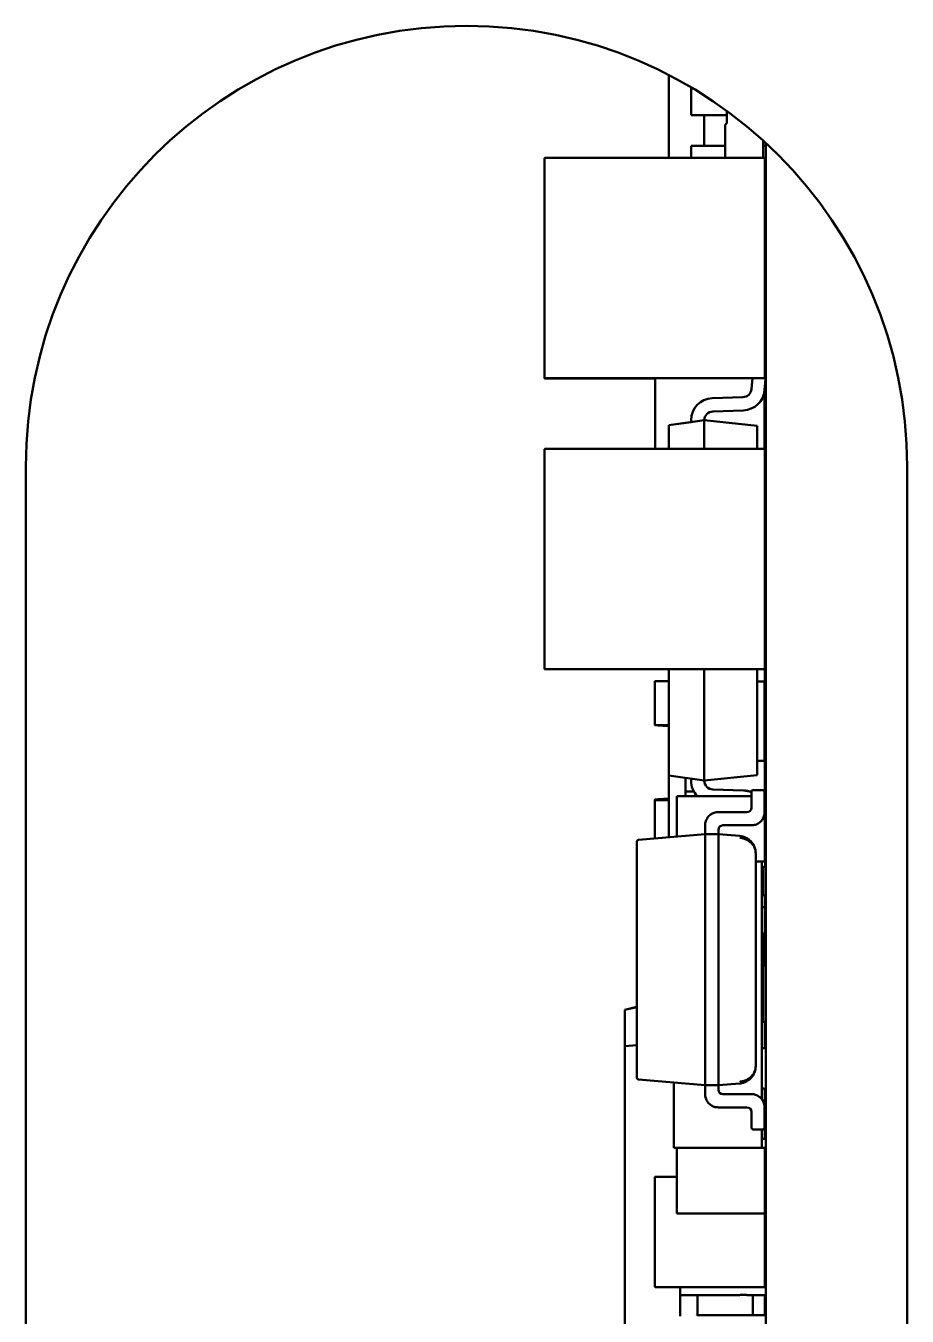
# Model space of a CAD drawing. Header units: millimetres. Extents: x 3118 to 4801, y 919 to 1849.
# Drawn here: x 3484.06 to 3494.06, y 1398.06 to 1412.7 of the extents above; entities that cross this region are included whole.
import ezdxf

# ---------------------------------------------------------------- set-up
doc = ezdxf.new("R2010")
doc.units = ezdxf.units.MM
doc.header["$LTSCALE"] = 1.8
doc.layers.add('외형선(ISO)', color=7, linetype='Continuous', lineweight=50)

msp = doc.modelspace()

# ---------------------------------------------------------------- linework, layer by layer
at = {"layer": '외형선(ISO)'}
for p, q in [((3491.357, 1411.198), (3491.357, 1412.138)), ((3491.607, 1411.985), (3491.632, 1411.985)), ((3491.607, 1411.685), (3491.607, 1411.985)), ((3491.757, 1411.685), (3491.757, 1411.335)), ((3492.014, 1411.685), (3491.848, 1411.685)), ((3492.014, 1411.731), (3492.014, 1411.593)), ((3491.995, 1411.574), (3492.014, 1411.593)), ((3491.995, 1411.573), (3492.014, 1411.593)), ((3491.995, 1411.573), (3491.995, 1411.574)), ((3491.995, 1411.198), (3491.995, 1411.573)), ((3492.425, 1411.395), (3492.425, 1411.198)), ((3491.607, 1411.335), (3491.757, 1411.335)), ((3491.607, 1411.198), (3491.607, 1411.335)), ((3491.995, 1411.335), (3491.848, 1411.335)), ((3491.853, 1411.335), (3491.995, 1411.335)), ((3492.425, 1411.335), (3492.457, 1411.335)), ((3492.457, 1411.335), (3492.425, 1411.335)), ((3492.457, 1411.335), (3492.442, 1411.335)), ((3492.442, 1411.335), (3492.457, 1411.335)), ((3492.457, 1379.903), (3492.457, 1411.366)), ((3489.945, 1411.193), (3489.945, 1408.703)), ((3492.44, 1411.198), (3489.95, 1411.198)), ((3489.95, 1411.198), (3492.44, 1411.198)), ((3489.95, 1411.198), (3489.95, 1411.198)), ((3492.44, 1411.198), (3492.44, 1411.198)), ((3492.445, 1408.703), (3492.445, 1411.193)), ((3492.457, 1411.035), (3492.445, 1411.035)), ((3492.442, 1408.562), (3492.457, 1408.734)), ((3492.457, 1408.734), (3492.445, 1408.735)), ((3492.457, 1408.734), (3492.445, 1408.735)), ((3492.457, 1408.734), (3492.445, 1408.735)), ((3492.457, 1408.734), (3492.445, 1408.735)), ((3492.457, 1408.734), (3492.445, 1408.735)), ((3492.457, 1408.734), (3492.445, 1408.735)), ((3492.457, 1408.734), (3492.457, 1408.734)), ((3492.457, 1408.734), (3492.457, 1408.734)), ((3489.945, 1408.703), (3489.945, 1408.7)), ((3492.44, 1408.698), (3489.95, 1408.698)), ((3491.2, 1408.695), (3489.95, 1408.695)), ((3491.2, 1407.896), (3491.2, 1408.698)), ((3492.303, 1408.698), (3492.292, 1408.575)), ((3492.196, 1408.484), (3491.848, 1408.472)), ((3492.196, 1408.484), (3491.848, 1408.472)), ((3492.196, 1408.484), (3491.848, 1408.472)), ((3492.196, 1408.484), (3491.848, 1408.472)), ((3492.196, 1408.484), (3491.848, 1408.472)), ((3492.196, 1408.484), (3491.848, 1408.472)), ((3492.44, 1408.544), (3492.44, 1407.896)), ((3491.853, 1408.322), (3492.202, 1408.334)), ((3491.357, 1408.165), (3491.757, 1408.222)), ((3491.607, 1408.201), (3491.357, 1408.166)), ((3491.357, 1408.165), (3491.357, 1408.166)), ((3491.357, 1407.896), (3491.357, 1408.165)), ((3491.607, 1408.201), (3491.757, 1408.222)), ((3491.607, 1408.222), (3491.607, 1408.222)), ((3491.607, 1408.222), (3491.607, 1408.222)), ((3491.607, 1408.222), (3491.607, 1408.222)), ((3491.607, 1408.222), (3491.607, 1408.222)), ((3491.607, 1408.222), (3491.607, 1408.222)), ((3491.607, 1408.222), (3491.607, 1408.201)), ((3491.757, 1408.222), (3491.757, 1407.896)), ((3491.757, 1408.222), (3491.757, 1408.222)), ((3491.757, 1408.222), (3492.357, 1408.159)), ((3492.357, 1408.159), (3491.757, 1408.222)), ((3492.357, 1408.159), (3492.357, 1407.896)), ((3492.357, 1408.159), (3492.357, 1408.159)), ((3489.945, 1407.891), (3489.945, 1405.401)), ((3492.44, 1407.896), (3489.95, 1407.896)), ((3489.95, 1407.896), (3492.44, 1407.896)), ((3489.95, 1407.896), (3489.95, 1407.896)), ((3492.44, 1407.896), (3492.44, 1407.896)), ((3492.445, 1405.401), (3492.445, 1407.891)), ((3484.06, 1372.697), (3484.06, 1407.697)), ((3494.06, 1407.697), (3494.06, 1372.697)), ((3492.457, 1406.36), (3492.445, 1406.499)), ((3492.445, 1406.359), (3492.457, 1406.36)), ((3492.457, 1406.36), (3492.457, 1406.36)), ((3492.457, 1406.36), (3492.457, 1406.36)), ((3492.445, 1405.997), (3492.457, 1405.995)), ((3492.445, 1405.997), (3492.457, 1405.996)), ((3492.445, 1405.997), (3492.457, 1405.996)), ((3492.445, 1405.997), (3492.457, 1405.996)), ((3492.445, 1405.996), (3492.457, 1405.995)), ((3492.445, 1405.996), (3492.457, 1405.995)), ((3492.457, 1405.995), (3492.445, 1405.856)), ((3492.457, 1405.996), (3492.457, 1405.996)), ((3492.457, 1405.995), (3492.457, 1405.995)), ((3492.44, 1405.396), (3489.95, 1405.396)), ((3491.357, 1404.19), (3491.357, 1405.396)), ((3491.757, 1405.396), (3491.757, 1404.133)), ((3492.357, 1405.396), (3492.357, 1404.196)), ((3492.445, 1405.259), (3492.445, 1405.401)), ((3491.195, 1405.258), (3491.195, 1405.258)), ((3491.195, 1405.258), (3491.195, 1404.768)), ((3491.357, 1405.263), (3491.2, 1405.263)), ((3491.2, 1405.263), (3491.357, 1405.263)), ((3491.2, 1405.263), (3491.2, 1405.263)), ((3492.429, 1405.259), (3492.357, 1405.259)), ((3492.44, 1404.359), (3492.44, 1405.259)), ((3492.445, 1405.258), (3492.445, 1405.258)), ((3492.445, 1404.768), (3492.445, 1405.258)), ((3491.357, 1404.763), (3491.2, 1404.763)), ((3492.357, 1404.359), (3492.429, 1404.359)), ((3492.44, 1404.406), (3492.447, 1404.406)), ((3492.44, 1404.405), (3492.447, 1404.405)), ((3492.445, 1404.359), (3492.445, 1404.359)), ((3492.445, 1404.359), (3492.445, 1404.025)), ((3492.447, 1404.405), (3492.447, 1404.406)), ((3492.447, 1404.28), (3492.447, 1404.405)), ((3491.757, 1404.133), (3492.357, 1404.196)), ((3492.445, 1404.28), (3492.457, 1404.28)), ((3492.447, 1404.281), (3492.457, 1404.281)), ((3492.447, 1404.281), (3492.457, 1404.281)), ((3492.447, 1404.28), (3492.457, 1404.28)), ((3491.757, 1404.133), (3491.357, 1404.19)), ((3491.357, 1403.49), (3491.357, 1404.19)), ((3491.545, 1404.163), (3491.545, 1404.025)), ((3491.607, 1404.133), (3491.607, 1404.154)), ((3491.195, 1403.913), (3491.195, 1403.913)), ((3491.195, 1403.913), (3491.195, 1403.476)), ((3491.2, 1403.913), (3491.357, 1403.913)), ((3491.445, 1403.958), (3491.445, 1403.957)), ((3492.292, 1403.958), (3491.445, 1403.958)), ((3492.292, 1403.957), (3491.445, 1403.957)), ((3491.445, 1403.957), (3491.445, 1403.498)), ((3491.445, 1403.957), (3492.292, 1403.957)), ((3491.445, 1403.957), (3491.445, 1403.957)), ((3491.445, 1403.957), (3491.445, 1403.957)), ((3492.292, 1403.957), (3491.445, 1403.957)), ((3491.545, 1403.958), (3491.545, 1404.025)), ((3491.561, 1404.009), (3491.64, 1404.009)), ((3491.853, 1404.034), (3492.202, 1404.021)), ((3491.853, 1404.034), (3492.202, 1404.021)), ((3491.853, 1404.034), (3492.202, 1404.022)), ((3491.853, 1404.034), (3492.202, 1404.022)), ((3491.853, 1404.034), (3492.202, 1404.022)), ((3491.853, 1404.033), (3492.202, 1404.021)), ((3492.271, 1404.009), (3492.292, 1404.009)), ((3492.292, 1403.826), (3492.292, 1404.006)), ((3492.292, 1404.006), (3492.292, 1404.006)), ((3492.422, 1404.026), (3492.312, 1404.026)), ((3492.442, 1404.006), (3492.442, 1404.006)), ((3492.442, 1404.006), (3492.442, 1403.776)), ((3492.445, 1403.958), (3492.442, 1403.958)), ((3492.445, 1403.957), (3492.442, 1403.957)), ((3492.442, 1403.957), (3492.445, 1403.957)), ((3492.445, 1403.957), (3492.442, 1403.957)), ((3492.445, 1404.025), (3492.445, 1403.958)), ((3492.457, 1403.98), (3492.445, 1403.98)), ((3492.445, 1403.958), (3492.445, 1403.957)), ((3492.445, 1403.957), (3492.445, 1403.217)), ((3492.445, 1403.957), (3492.445, 1403.957)), ((3492.445, 1403.957), (3492.445, 1403.957)), ((3492.242, 1403.776), (3491.917, 1403.776)), ((3492.445, 1403.761), (3492.457, 1403.621)), ((3491.767, 1403.526), (3491.767, 1403.626)), ((3491.767, 1403.626), (3491.767, 1403.626)), ((3492.292, 1403.626), (3491.967, 1403.626)), ((3492.457, 1403.621), (3492.445, 1403.62)), ((3492.457, 1403.622), (3492.457, 1403.622)), ((3492.457, 1403.622), (3492.457, 1403.622)), ((3491.767, 1403.526), (3491.01, 1403.46)), ((3491.767, 1403.526), (3491.767, 1403.526)), ((3491.767, 1400.696), (3491.767, 1403.506)), ((3491.767, 1403.506), (3491.767, 1403.506)), ((3491.787, 1403.526), (3491.897, 1403.526)), ((3491.917, 1403.576), (3491.917, 1403.526)), ((3491.917, 1403.526), (3491.917, 1403.526)), ((3492.159, 1403.505), (3491.917, 1403.526)), ((3491.917, 1400.696), (3491.917, 1403.506)), ((3491.917, 1403.506), (3491.917, 1403.506)), ((3492.445, 1403.581), (3492.457, 1403.581)), ((3490.992, 1402.99), (3490.992, 1403.44)), ((3490.992, 1403.44), (3490.992, 1403.44)), ((3492.342, 1403.305), (3492.342, 1400.896)), ((3492.342, 1403.305), (3492.342, 1403.305)), ((3492.342, 1403.217), (3492.41, 1403.217)), ((3492.41, 1403.217), (3492.445, 1403.217)), ((3492.41, 1400.518), (3492.41, 1403.217)), ((3492.445, 1403.28), (3492.457, 1403.28)), ((3492.447, 1403.155), (3492.447, 1403.28)), ((3492.41, 1403.155), (3492.447, 1403.155)), ((3492.425, 1403.155), (3492.425, 1402.835)), ((3490.992, 1400.762), (3490.992, 1402.99)), ((3492.445, 1402.835), (3492.41, 1402.835)), ((3492.445, 1402.834), (3492.41, 1402.834)), ((3492.445, 1402.834), (3492.425, 1402.834)), ((3492.425, 1402.834), (3492.425, 1402.834)), ((3492.445, 1402.834), (3492.425, 1402.834)), ((3492.445, 1402.834), (3492.445, 1402.835)), ((3492.445, 1402.834), (3492.445, 1402.834)), ((3492.445, 1402.698), (3492.445, 1402.834)), ((3492.445, 1402.834), (3492.445, 1402.834)), ((3492.445, 1402.698), (3492.41, 1402.698)), ((3492.445, 1402.698), (3492.41, 1402.698)), ((3492.445, 1402.698), (3492.445, 1402.698)), ((3492.445, 1402.398), (3492.445, 1402.698)), ((3492.445, 1402.398), (3492.425, 1402.398)), ((3492.425, 1402.398), (3492.425, 1401.398)), ((3492.445, 1402.034), (3492.445, 1402.398)), ((3492.445, 1402.034), (3492.425, 1402.034)), ((3490.992, 1401.566), (3490.856, 1401.533)), ((3490.992, 1401.564), (3490.856, 1401.532)), ((3490.856, 1401.533), (3490.856, 1401.532)), ((3490.856, 1401.532), (3490.856, 1401.119)), ((3492.445, 1401.398), (3492.425, 1401.398)), ((3492.445, 1401.398), (3492.425, 1401.398)), ((3492.445, 1401.398), (3492.445, 1401.398)), ((3492.445, 1401.098), (3492.445, 1401.398)), ((3490.992, 1401.133), (3490.856, 1401.119)), ((3490.856, 1401.119), (3490.858, 1392.244)), ((3492.445, 1401.098), (3492.41, 1401.098)), ((3491.767, 1400.676), (3491.01, 1400.742)), ((3491.41, 1400.355), (3491.41, 1400.707)), ((3491.767, 1400.696), (3491.767, 1400.696)), ((3492.159, 1400.697), (3491.917, 1400.676)), ((3491.917, 1400.696), (3491.917, 1400.696)), ((3491.767, 1400.576), (3491.767, 1400.676)), ((3491.917, 1400.676), (3491.767, 1400.676)), ((3491.917, 1400.676), (3491.917, 1400.626)), ((3492.292, 1400.576), (3491.967, 1400.576)), ((3492.41, 1400.64), (3492.429, 1400.64)), ((3492.429, 1400.64), (3492.41, 1400.64)), ((3492.41, 1400.64), (3492.429, 1400.64)), ((3492.429, 1400.64), (3492.429, 1400.64)), ((3492.429, 1400.64), (3492.429, 1400.64)), ((3492.445, 1400.624), (3492.445, 1400.624)), ((3492.445, 1400.624), (3492.445, 1400.067)), ((3492.242, 1400.426), (3491.917, 1400.426)), ((3492.442, 1400.426), (3492.442, 1400.426)), ((3492.442, 1400.426), (3492.442, 1400.196)), ((3491.41, 1400.355), (3491.41, 1399.967)), ((3492.292, 1400.196), (3492.292, 1400.376)), ((3492.422, 1400.176), (3492.312, 1400.176)), ((3492.41, 1399.967), (3492.41, 1400.176)), ((3492.41, 1399.967), (3491.41, 1399.967)), ((3491.445, 1399.967), (3491.445, 1399.222)), ((3492.41, 1399.968), (3492.445, 1399.968)), ((3492.41, 1399.967), (3492.445, 1399.967)), ((3492.418, 1400.067), (3492.446, 1400.067)), ((3492.445, 1399.968), (3492.445, 1399.967)), ((3492.445, 1399.967), (3492.445, 1399.222)), ((3492.456, 1399.807), (3492.456, 1400.057)), ((3492.445, 1399.797), (3492.446, 1399.797)), ((3491.195, 1399.632), (3491.195, 1398.392)), ((3491.445, 1399.637), (3491.2, 1399.637)), ((3491.2, 1399.637), (3491.445, 1399.637)), ((3491.2, 1399.637), (3491.2, 1399.637)), ((3492.445, 1399.222), (3491.445, 1399.222)), ((3492.445, 1398.392), (3492.445, 1399.222)), ((3492.445, 1398.567), (3492.446, 1398.567)), ((3492.456, 1398.307), (3492.456, 1398.557)), ((3492.44, 1398.387), (3491.2, 1398.387)), ((3491.482, 1398.387), (3491.482, 1398.307)), ((3491.482, 1398.057), (3491.482, 1398.307)), ((3491.632, 1398.297), (3492.162, 1398.297)), ((3491.682, 1398.297), (3491.682, 1398.067)), ((3492.243, 1398.297), (3492.266, 1398.297)), ((3492.266, 1398.297), (3492.446, 1398.297)), ((3492.307, 1398.297), (3492.307, 1398.067)), ((3492.445, 1398.067), (3492.445, 1398.297)), ((3491.753, 1398.067), (3492.279, 1398.067)), ((3492.419, 1398.067), (3492.446, 1398.067))]:
    msp.add_line(p, q, dxfattribs=at)
for centre, radius, start, end in [((3489.06, 1407.697), 5, 0, 180), ((3489.95, 1411.193), 0.005, 90, 180.0058), ((3492.44, 1411.193), 0.005, 0, 90.0073), ((3491.857, 1408.222), 0.25, 92, 180), ((3491.857, 1408.222), 0.25, 92, 180), ((3491.857, 1408.222), 0.25, 92, 180), ((3491.857, 1408.222), 0.25, 92, 180), ((3491.857, 1408.222), 0.25, 92, 180), ((3491.857, 1408.222), 0.25, 92, 180), ((3492.193, 1408.584), 0.1, 272, 355), ((3492.193, 1408.584), 0.1, 272, 355), ((3492.193, 1408.584), 0.1, 272, 355), ((3492.193, 1408.584), 0.1, 272, 355), ((3492.193, 1408.584), 0.1, 272, 355), ((3492.193, 1408.584), 0.1, 272, 355), ((3492.193, 1408.584), 0.25, 272, 355), ((3491.857, 1408.222), 0.1, 92, 180), ((3489.95, 1407.891), 0.005, 90, 180.0058), ((3492.44, 1407.891), 0.005, 0, 90.0073), ((3491.2, 1405.258), 0.005, 90, 180), ((3492.44, 1405.258), 0.005, 75.3447, 90), ((3491.857, 1404.133), 0.25, 180, 224.7205), ((3491.857, 1404.133), 0.1, 180.0326, 268), ((3491.857, 1404.133), 0.1, 180.0652, 268), ((3491.857, 1404.134), 0.1, 180.1033, 268), ((3491.857, 1404.134), 0.1, 180.1359, 268), ((3491.857, 1404.134), 0.1, 180.1739, 268), ((3491.857, 1404.134), 0.1, 180.2065, 268), ((3491.561, 1404.025), 0.016, 180, 270), ((3492.193, 1403.772), 0.25, 66.7124, 88), ((3492.193, 1403.772), 0.25, 66.7124, 88), ((3492.193, 1403.772), 0.25, 66.7124, 88), ((3492.193, 1403.771), 0.25, 66.7124, 88), ((3492.193, 1403.772), 0.25, 66.7124, 88), ((3492.193, 1403.772), 0.25, 66.7124, 88), ((3492.312, 1404.006), 0.02, 90, 180), ((3492.422, 1404.006), 0.02, 0, 90), ((3492.429, 1404.025), 0.016, 314.817, 0), ((3492.242, 1403.826), 0.05, 270, 0), ((3491.967, 1403.576), 0.05, 90, 180), ((3491.012, 1403.44), 0.02, 95, 180), ((3491.012, 1400.762), 0.02, 180, 265), ((3491.967, 1400.626), 0.05, 180, 270), ((3492.429, 1400.624), 0.016, 0, 90), ((3492.429, 1400.624), 0.016, 0, 90), ((3492.242, 1400.376), 0.05, 0, 90), ((3492.312, 1400.196), 0.02, 180, 270), ((3492.422, 1400.196), 0.02, 270, 0), ((3492.446, 1400.057), 0.01, 0.011, 89.8334), ((3492.446, 1399.807), 0.01, 270.011, 0.011), ((3491.2, 1399.632), 0.005, 90, 180.0142), ((3492.446, 1398.557), 0.01, 0.011, 89.8334), ((3492.446, 1398.307), 0.01, 270.011, 0.011), ((3492.446, 1398.057), 0.01, 0.011, 89.8334)]:
    msp.add_arc(centre, radius, start, end, dxfattribs=at)
for centre, major_axis, ratio, start_param, end_param in [((3491.857, 1411.985), (-0.25, 0), 0.00019, 0, 0.454117), ((3491.857, 1411.685), (-0.25, 0), 0.00019, 0, 1.53589), ((3491.857, 1411.335), (-0.25, 0), 0.00019, 0, 1.53589), ((3491.857, 1411.335), (-0.1, 0), 0.00019, 0, 1.53589), ((3492.193, 1411.335), (0.25, 0), 0.00019, 5.903556, 6.195919), ((3492.193, 1411.335), (0.25, 0), 0.00019, 0.087266, 0.379629), ((3492.429, 1405.259), (0.016, 0), 0.00019, 4.712389, 6.283185), ((3737.618, 1652.322), (-246.418, -247.56), 0.000134, 0.000154, 0.001655), ((3246.281, 1655.85), (246.159, -251.087), 0.000131, 6.281545, 6.283036), ((3492.429, 1404.359), (0.016, 0), 0.00019, 4.712389, 6.283185), ((3492.429, 1404.359), (0.016, 0), 0.00019, 0, 0.812716), ((3491.768, 1403.506), (-0.0009, 0.02), 0.043646, 0.001696, 1.567572), ((3491.787, 1403.526), (-0.02, 0), 0.00019, 0, 1.570796), ((3491.897, 1403.526), (0.02, 0), 0.00019, 4.712389, 6.283185), ((3491.916, 1403.506), (0.0009, 0.02), 0.043645, 4.715611, 6.281492), ((3492.15, 1403.307), (0.032, -0.193), 0.977393, 1.404086, 1.839466), ((3492.15, 1403.307), (0.031, -0.193), 0.977077, 1.406466, 1.841845), ((3492.15, 1403.306), (0.191, -0.005), 0.920167, 0.023363, 0.458743), ((3492.15, 1400.895), (-0.031, -0.193), 0.977077, 1.299747, 1.735127), ((3492.15, 1400.895), (0.191, 0.005), 0.920554, 5.824306, 6.259686), ((3491.768, 1400.696), (-0.0009, -0.02), 0.043629, 4.715993, 6.281868), ((3491.916, 1400.696), (0.0009, -0.02), 0.043629, 0.001314, 1.567196), ((3492.229, 1400.067), (0.19, 0), 0.00019, 0.061422, 0.309379), ((3492.134, 1398.297), (0.11, 0), 0.000189, 0.060521, 1.307276), ((3492.266, 1398.307), (0, -0.01), 0.998135, 6.28008, 6.283185), ((3492.229, 1398.067), (0.19, 0), 0.00019, 0.061422, 1.306956)]:
    msp.add_ellipse(centre, major_axis=major_axis, ratio=ratio, start_param=start_param, end_param=end_param, dxfattribs=at)
for points, knots in [([(3489.945, 1408.703), (3489.945, 1408.703), (3489.945, 1408.703), (3489.945, 1408.703), (3489.945, 1408.701), (3489.947, 1408.698), (3489.95, 1408.698)], [-0.0000046412, -0.0000046412, -0.0000046412, -0.0000046412, 0.0000103529, 0.0000103529, 0.0000103529, 0.0009549771, 0.0009549771, 0.0009549771, 0.0009549771]), ([(3489.945, 1408.7), (3489.945, 1408.7), (3489.945, 1408.7), (3489.945, 1408.7), (3489.945, 1408.698), (3489.947, 1408.695), (3489.95, 1408.695)], [-0.0000046412, -0.0000046412, -0.0000046412, -0.0000046412, 0.0000103529, 0.0000103529, 0.0000103529, 0.0009549771, 0.0009549771, 0.0009549771, 0.0009549771]), ([(3492.44, 1408.698), (3492.441, 1408.698), (3492.443, 1408.699), (3492.443, 1408.7), (3492.444, 1408.701), (3492.444, 1408.701), (3492.444, 1408.702), (3492.444, 1408.702), (3492.445, 1408.702), (3492.445, 1408.702), (3492.445, 1408.703), (3492.445, 1408.703), (3492.445, 1408.703), (3492.445, 1408.703), (3492.445, 1408.703), (3492.445, 1408.703), (3492.445, 1408.703), (3492.445, 1408.703), (3492.445, 1408.703), (3492.445, 1408.703), (3492.445, 1408.703), (3492.445, 1408.703)], [0.0000000254, 0.0000000254, 0.0000000254, 0.0000000254, 0.0004739901, 0.0004739901, 0.0004739901, 0.0007109725, 0.0007109725, 0.0007109725, 0.0008294637, 0.0008294637, 0.0008294637, 0.0008887093, 0.0008887093, 0.0008887093, 0.0009183321, 0.0009183321, 0.0009183321, 0.0009331435, 0.0009331435, 0.0009331435, 0.0009479549, 0.0009479549, 0.0009479549, 0.0009479549]), ([(3489.945, 1405.401), (3489.945, 1405.401), (3489.945, 1405.401), (3489.945, 1405.401), (3489.945, 1405.399), (3489.947, 1405.396), (3489.95, 1405.396)], [-0.0000046412, -0.0000046412, -0.0000046412, -0.0000046412, 0.0000103529, 0.0000103529, 0.0000103529, 0.0009549771, 0.0009549771, 0.0009549771, 0.0009549771]), ([(3492.44, 1405.396), (3492.441, 1405.396), (3492.443, 1405.397), (3492.443, 1405.398), (3492.444, 1405.399), (3492.444, 1405.399), (3492.444, 1405.4), (3492.444, 1405.4), (3492.445, 1405.4), (3492.445, 1405.4), (3492.445, 1405.401), (3492.445, 1405.401), (3492.445, 1405.401), (3492.445, 1405.401), (3492.445, 1405.401), (3492.445, 1405.401), (3492.445, 1405.401), (3492.445, 1405.401), (3492.445, 1405.401), (3492.445, 1405.401), (3492.445, 1405.401), (3492.445, 1405.401)], [0.0000000254, 0.0000000254, 0.0000000254, 0.0000000254, 0.0004739901, 0.0004739901, 0.0004739901, 0.0007109725, 0.0007109725, 0.0007109725, 0.0008294637, 0.0008294637, 0.0008294637, 0.0008887093, 0.0008887093, 0.0008887093, 0.0009183321, 0.0009183321, 0.0009183321, 0.0009331435, 0.0009331435, 0.0009331435, 0.0009479549, 0.0009479549, 0.0009479549, 0.0009479549]), ([(3491.2, 1404.763), (3491.198, 1404.763), (3491.197, 1404.764), (3491.196, 1404.765), (3491.195, 1404.765), (3491.195, 1404.766), (3491.195, 1404.766), (3491.195, 1404.767), (3491.195, 1404.767), (3491.195, 1404.767), (3491.195, 1404.767), (3491.195, 1404.768), (3491.195, 1404.768), (3491.195, 1404.768), (3491.195, 1404.768), (3491.195, 1404.768), (3491.195, 1404.768), (3491.195, 1404.768), (3491.195, 1404.768), (3491.195, 1404.768), (3491.195, 1404.768), (3491.195, 1404.768)], [0.0000000028, 0.0000000028, 0.0000000028, 0.0000000028, 0.0004738719, 0.0004738719, 0.0004738719, 0.0007108064, 0.0007108064, 0.0007108064, 0.0008292737, 0.0008292737, 0.0008292737, 0.0008885073, 0.0008885073, 0.0008885073, 0.0009181242, 0.0009181242, 0.0009181242, 0.0009329326, 0.0009329326, 0.0009329326, 0.000947741, 0.000947741, 0.000947741, 0.000947741]), ([(3491.357, 1404.752), (3491.336, 1404.753), (3491.315, 1404.755), (3491.277, 1404.757), (3491.261, 1404.758), (3491.239, 1404.76), (3491.234, 1404.76), (3491.225, 1404.761), (3491.221, 1404.761), (3491.216, 1404.762), (3491.214, 1404.762), (3491.209, 1404.762), (3491.207, 1404.762), (3491.205, 1404.762), (3491.204, 1404.763), (3491.201, 1404.763), (3491.2, 1404.763), (3491.199, 1404.763), (3491.199, 1404.763), (3491.199, 1404.763)], [0.11520008, 0.11520008, 0.11520008, 0.11520008, 0.12153578, 0.12153578, 0.12649045, 0.12649045, 0.12802377, 0.12802377, 0.1294304, 0.1294304, 0.13021905, 0.13021905, 0.13181055, 0.13181055, 0.13337898, 0.13337898, 0.13736046, 0.13736046, 0.13780476, 0.13780476, 0.13780476, 0.13780476]), ([(3492.445, 1404.768), (3492.445, 1404.768), (3492.445, 1404.768), (3492.445, 1404.768), (3492.445, 1404.766), (3492.443, 1404.763), (3492.44, 1404.763)], [-0.0000046349, -0.0000046349, -0.0000046349, -0.0000046349, 0.0000103531, 0.0000103531, 0.0000103531, 0.0009545967, 0.0009545967, 0.0009545967, 0.0009545967]), ([(3491.199, 1403.918), (3491.198, 1403.918), (3491.197, 1403.917), (3491.196, 1403.916), (3491.195, 1403.916), (3491.195, 1403.915), (3491.195, 1403.915), (3491.195, 1403.915), (3491.195, 1403.914), (3491.195, 1403.914), (3491.195, 1403.914), (3491.195, 1403.914), (3491.195, 1403.914), (3491.195, 1403.914), (3491.195, 1403.913), (3491.195, 1403.913), (3491.195, 1403.913), (3491.195, 1403.913), (3491.195, 1403.913), (3491.195, 1403.913), (3491.195, 1403.913), (3491.195, 1403.913)], [0.0000203744, 0.0000203744, 0.0000203744, 0.0000203744, 0.0004738719, 0.0004738719, 0.0004738719, 0.0007108064, 0.0007108064, 0.0007108064, 0.0008292737, 0.0008292737, 0.0008292737, 0.0008885073, 0.0008885073, 0.0008885073, 0.0009181242, 0.0009181242, 0.0009181242, 0.0009329326, 0.0009329326, 0.0009329326, 0.000947741, 0.000947741, 0.000947741, 0.000947741]), ([(3491.199, 1403.918), (3491.2, 1403.918), (3491.201, 1403.919), (3491.203, 1403.919), (3491.205, 1403.919), (3491.21, 1403.919), (3491.211, 1403.919), (3491.215, 1403.92), (3491.216, 1403.92), (3491.223, 1403.92), (3491.228, 1403.921), (3491.238, 1403.921), (3491.243, 1403.922), (3491.259, 1403.923), (3491.27, 1403.924), (3491.307, 1403.926), (3491.332, 1403.928), (3491.357, 1403.929)], [0, 0, 0, 0, 0.00393122, 0.00393122, 0.00689551, 0.00689551, 0.00769576, 0.00769576, 0.00848803, 0.00848803, 0.0100965, 0.0100965, 0.01167408, 0.01167408, 0.01506064, 0.01506064, 0.02260568, 0.02260568, 0.02260568, 0.02260568]), ([(3491.917, 1403.776), (3491.901, 1403.776), (3491.885, 1403.773), (3491.855, 1403.764), (3491.841, 1403.756), (3491.816, 1403.738), (3491.805, 1403.727), (3491.786, 1403.701), (3491.779, 1403.687), (3491.769, 1403.657), (3491.767, 1403.642), (3491.767, 1403.626)], [3.141593, 3.141593, 3.141593, 3.141593, 3.455752, 3.455752, 3.769911, 3.769911, 4.08407, 4.08407, 4.39823, 4.39823, 4.712389, 4.712389, 4.712389, 4.712389]), ([(3492.442, 1403.776), (3492.442, 1403.76), (3492.439, 1403.744), (3492.429, 1403.714), (3492.422, 1403.7), (3492.404, 1403.675), (3492.393, 1403.664), (3492.367, 1403.645), (3492.353, 1403.638), (3492.323, 1403.628), (3492.307, 1403.626), (3492.292, 1403.626)], [4.712389, 4.712389, 4.712389, 4.712389, 5.026548, 5.026548, 5.340708, 5.340708, 5.654867, 5.654867, 5.969026, 5.969026, 6.283185, 6.283185, 6.283185, 6.283185]), ([(3492.324, 1403.388), (3492.323, 1403.39), (3492.322, 1403.392), (3492.321, 1403.394), (3492.319, 1403.399), (3492.317, 1403.403), (3492.314, 1403.407), (3492.312, 1403.411), (3492.309, 1403.415), (3492.307, 1403.419), (3492.304, 1403.422), (3492.301, 1403.426), (3492.298, 1403.43), (3492.295, 1403.434), (3492.292, 1403.437), (3492.289, 1403.441), (3492.286, 1403.444), (3492.283, 1403.447), (3492.279, 1403.451), (3492.276, 1403.454), (3492.272, 1403.457), (3492.269, 1403.46), (3492.265, 1403.463), (3492.261, 1403.466), (3492.257, 1403.469), (3492.254, 1403.471), (3492.25, 1403.474), (3492.246, 1403.476), (3492.242, 1403.479), (3492.238, 1403.481), (3492.234, 1403.483), (3492.23, 1403.485), (3492.226, 1403.487), (3492.222, 1403.489), (3492.217, 1403.491), (3492.213, 1403.492), (3492.209, 1403.494), (3492.205, 1403.495), (3492.201, 1403.497), (3492.196, 1403.498), (3492.192, 1403.499), (3492.188, 1403.5), (3492.184, 1403.501), (3492.18, 1403.502), (3492.176, 1403.503), (3492.171, 1403.503), (3492.167, 1403.504), (3492.163, 1403.504), (3492.159, 1403.505)], [2.008487, 2.008487, 2.008487, 2.008487, 2.042829, 2.042829, 2.042829, 2.110262, 2.110262, 2.110262, 2.177695, 2.177695, 2.177695, 2.245128, 2.245128, 2.245128, 2.312561, 2.312561, 2.312561, 2.379994, 2.379994, 2.379994, 2.447428, 2.447428, 2.447428, 2.514861, 2.514861, 2.514861, 2.582294, 2.582294, 2.582294, 2.649727, 2.649727, 2.649727, 2.71716, 2.71716, 2.71716, 2.784593, 2.784593, 2.784593, 2.852027, 2.852027, 2.852027, 2.91946, 2.91946, 2.91946, 2.986893, 2.986893, 2.986893, 3.054326, 3.054326, 3.054326, 3.054326]), ([(3492.159, 1403.504), (3492.163, 1403.504), (3492.167, 1403.504), (3492.171, 1403.503), (3492.176, 1403.502), (3492.18, 1403.502), (3492.184, 1403.501), (3492.188, 1403.5), (3492.192, 1403.499), (3492.196, 1403.498), (3492.201, 1403.496), (3492.205, 1403.495), (3492.209, 1403.493), (3492.213, 1403.492), (3492.217, 1403.49), (3492.222, 1403.489), (3492.226, 1403.487), (3492.23, 1403.485), (3492.234, 1403.483), (3492.238, 1403.481), (3492.242, 1403.478), (3492.246, 1403.476), (3492.25, 1403.474), (3492.254, 1403.471), (3492.257, 1403.468), (3492.261, 1403.466), (3492.265, 1403.463), (3492.269, 1403.46), (3492.272, 1403.457), (3492.276, 1403.454), (3492.279, 1403.45), (3492.283, 1403.447), (3492.286, 1403.444), (3492.289, 1403.44), (3492.292, 1403.437), (3492.295, 1403.433), (3492.298, 1403.43), (3492.301, 1403.426), (3492.304, 1403.422), (3492.307, 1403.418), (3492.309, 1403.414), (3492.312, 1403.41), (3492.314, 1403.406), (3492.317, 1403.402), (3492.319, 1403.398), (3492.321, 1403.394), (3492.322, 1403.392), (3492.323, 1403.39), (3492.324, 1403.388)], [3.228859, 3.228859, 3.228859, 3.228859, 3.296292, 3.296292, 3.296292, 3.363725, 3.363725, 3.363725, 3.431159, 3.431159, 3.431159, 3.498592, 3.498592, 3.498592, 3.566025, 3.566025, 3.566025, 3.633458, 3.633458, 3.633458, 3.700891, 3.700891, 3.700891, 3.768325, 3.768325, 3.768325, 3.835758, 3.835758, 3.835758, 3.903191, 3.903191, 3.903191, 3.970624, 3.970624, 3.970624, 4.038057, 4.038057, 4.038057, 4.10549, 4.10549, 4.10549, 4.172924, 4.172924, 4.172924, 4.240357, 4.240357, 4.240357, 4.274699, 4.274699, 4.274699, 4.274699]), ([(3492.324, 1403.38), (3492.323, 1403.381), (3492.322, 1403.383), (3492.321, 1403.385), (3492.319, 1403.389), (3492.317, 1403.393), (3492.314, 1403.396), (3492.312, 1403.4), (3492.309, 1403.403), (3492.307, 1403.407), (3492.304, 1403.41), (3492.301, 1403.414), (3492.298, 1403.417), (3492.295, 1403.42), (3492.292, 1403.424), (3492.289, 1403.427), (3492.286, 1403.43), (3492.283, 1403.433), (3492.279, 1403.436), (3492.276, 1403.439), (3492.272, 1403.441), (3492.269, 1403.444), (3492.265, 1403.447), (3492.261, 1403.449), (3492.257, 1403.452), (3492.254, 1403.454), (3492.25, 1403.457), (3492.246, 1403.459), (3492.242, 1403.461), (3492.238, 1403.463), (3492.234, 1403.465), (3492.23, 1403.467), (3492.226, 1403.469), (3492.222, 1403.47), (3492.217, 1403.472), (3492.213, 1403.473), (3492.209, 1403.475), (3492.205, 1403.476), (3492.201, 1403.477), (3492.196, 1403.478), (3492.192, 1403.479), (3492.188, 1403.48), (3492.184, 1403.481), (3492.18, 1403.482), (3492.176, 1403.483), (3492.171, 1403.483), (3492.167, 1403.484), (3492.163, 1403.484), (3492.159, 1403.485)], [2.008487, 2.008487, 2.008487, 2.008487, 2.042829, 2.042829, 2.042829, 2.110262, 2.110262, 2.110262, 2.177695, 2.177695, 2.177695, 2.245128, 2.245128, 2.245128, 2.312561, 2.312561, 2.312561, 2.379994, 2.379994, 2.379994, 2.447428, 2.447428, 2.447428, 2.514861, 2.514861, 2.514861, 2.582294, 2.582294, 2.582294, 2.649727, 2.649727, 2.649727, 2.71716, 2.71716, 2.71716, 2.784593, 2.784593, 2.784593, 2.852027, 2.852027, 2.852027, 2.91946, 2.91946, 2.91946, 2.986893, 2.986893, 2.986893, 3.054326, 3.054326, 3.054326, 3.054326]), ([(3492.159, 1400.717), (3492.163, 1400.717), (3492.167, 1400.718), (3492.171, 1400.718), (3492.176, 1400.719), (3492.18, 1400.719), (3492.184, 1400.72), (3492.188, 1400.721), (3492.192, 1400.722), (3492.196, 1400.723), (3492.201, 1400.724), (3492.205, 1400.725), (3492.209, 1400.727), (3492.213, 1400.728), (3492.217, 1400.729), (3492.222, 1400.731), (3492.226, 1400.733), (3492.23, 1400.735), (3492.234, 1400.736), (3492.238, 1400.738), (3492.242, 1400.74), (3492.246, 1400.743), (3492.25, 1400.745), (3492.254, 1400.747), (3492.257, 1400.749), (3492.261, 1400.752), (3492.265, 1400.754), (3492.269, 1400.757), (3492.272, 1400.76), (3492.276, 1400.763), (3492.279, 1400.766), (3492.283, 1400.768), (3492.286, 1400.771), (3492.289, 1400.775), (3492.292, 1400.778), (3492.295, 1400.781), (3492.298, 1400.784), (3492.301, 1400.788), (3492.304, 1400.791), (3492.307, 1400.794), (3492.309, 1400.798), (3492.312, 1400.801), (3492.314, 1400.805), (3492.317, 1400.809), (3492.319, 1400.812), (3492.321, 1400.816), (3492.322, 1400.818), (3492.323, 1400.82), (3492.324, 1400.822)], [0.087266, 0.087266, 0.087266, 0.087266, 0.1547, 0.1547, 0.1547, 0.222133, 0.222133, 0.222133, 0.289566, 0.289566, 0.289566, 0.356999, 0.356999, 0.356999, 0.424432, 0.424432, 0.424432, 0.491866, 0.491866, 0.491866, 0.559299, 0.559299, 0.559299, 0.626732, 0.626732, 0.626732, 0.694165, 0.694165, 0.694165, 0.761598, 0.761598, 0.761598, 0.829031, 0.829031, 0.829031, 0.896465, 0.896465, 0.896465, 0.963898, 0.963898, 0.963898, 1.031331, 1.031331, 1.031331, 1.098764, 1.098764, 1.098764, 1.133106, 1.133106, 1.133106, 1.133106]), ([(3492.324, 1400.814), (3492.323, 1400.811), (3492.322, 1400.809), (3492.321, 1400.807), (3492.319, 1400.803), (3492.317, 1400.799), (3492.314, 1400.795), (3492.312, 1400.791), (3492.309, 1400.787), (3492.307, 1400.783), (3492.304, 1400.779), (3492.301, 1400.775), (3492.298, 1400.772), (3492.295, 1400.768), (3492.292, 1400.764), (3492.289, 1400.761), (3492.286, 1400.757), (3492.283, 1400.754), (3492.279, 1400.751), (3492.276, 1400.748), (3492.272, 1400.745), (3492.269, 1400.742), (3492.265, 1400.739), (3492.261, 1400.736), (3492.257, 1400.733), (3492.254, 1400.73), (3492.25, 1400.728), (3492.246, 1400.725), (3492.242, 1400.723), (3492.238, 1400.721), (3492.234, 1400.719), (3492.23, 1400.716), (3492.226, 1400.715), (3492.222, 1400.713), (3492.217, 1400.711), (3492.213, 1400.709), (3492.209, 1400.708), (3492.205, 1400.706), (3492.201, 1400.705), (3492.196, 1400.704), (3492.192, 1400.703), (3492.188, 1400.702), (3492.184, 1400.701), (3492.18, 1400.7), (3492.176, 1400.699), (3492.171, 1400.698), (3492.167, 1400.698), (3492.163, 1400.697), (3492.159, 1400.697)], [5.150079, 5.150079, 5.150079, 5.150079, 5.184421, 5.184421, 5.184421, 5.251854, 5.251854, 5.251854, 5.319288, 5.319288, 5.319288, 5.386721, 5.386721, 5.386721, 5.454154, 5.454154, 5.454154, 5.521587, 5.521587, 5.521587, 5.58902, 5.58902, 5.58902, 5.656453, 5.656453, 5.656453, 5.723887, 5.723887, 5.723887, 5.79132, 5.79132, 5.79132, 5.858753, 5.858753, 5.858753, 5.926186, 5.926186, 5.926186, 5.993619, 5.993619, 5.993619, 6.061052, 6.061052, 6.061052, 6.128486, 6.128486, 6.128486, 6.195919, 6.195919, 6.195919, 6.195919]), ([(3491.917, 1400.426), (3491.901, 1400.426), (3491.885, 1400.428), (3491.855, 1400.438), (3491.841, 1400.445), (3491.816, 1400.464), (3491.805, 1400.475), (3491.786, 1400.5), (3491.779, 1400.514), (3491.769, 1400.544), (3491.767, 1400.56), (3491.767, 1400.576)], [0, 0, 0, 0, 0.314159, 0.314159, 0.628319, 0.628319, 0.942478, 0.942478, 1.256637, 1.256637, 1.570796, 1.570796, 1.570796, 1.570796]), ([(3492.442, 1400.426), (3492.442, 1400.442), (3492.439, 1400.457), (3492.429, 1400.487), (3492.422, 1400.501), (3492.404, 1400.527), (3492.393, 1400.538), (3492.367, 1400.556), (3492.353, 1400.564), (3492.323, 1400.573), (3492.307, 1400.576), (3492.292, 1400.576)], [1.570796, 1.570796, 1.570796, 1.570796, 1.884956, 1.884956, 2.199115, 2.199115, 2.513274, 2.513274, 2.827433, 2.827433, 3.141593, 3.141593, 3.141593, 3.141593]), ([(3491.195, 1398.392), (3491.195, 1398.392), (3491.195, 1398.392), (3491.195, 1398.392), (3491.195, 1398.39), (3491.197, 1398.387), (3491.2, 1398.387)], [-0.0000046349, -0.0000046349, -0.0000046349, -0.0000046349, 0.0000103556, 0.0000103556, 0.0000103556, 0.0009547571, 0.0009547571, 0.0009547571, 0.0009547571]), ([(3492.44, 1398.387), (3492.441, 1398.387), (3492.443, 1398.388), (3492.443, 1398.389), (3492.444, 1398.389), (3492.444, 1398.39), (3492.444, 1398.39), (3492.444, 1398.391), (3492.445, 1398.391), (3492.445, 1398.391), (3492.445, 1398.391), (3492.445, 1398.391), (3492.445, 1398.392), (3492.445, 1398.392), (3492.445, 1398.392), (3492.445, 1398.392), (3492.445, 1398.392), (3492.445, 1398.392), (3492.445, 1398.392), (3492.445, 1398.392), (3492.445, 1398.392), (3492.445, 1398.392)], [0.000000157, 0.000000157, 0.000000157, 0.000000157, 0.0004739493, 0.0004739493, 0.0004739493, 0.0007108454, 0.0007108454, 0.0007108454, 0.0008292935, 0.0008292935, 0.0008292935, 0.0008885175, 0.0008885175, 0.0008885175, 0.0009181295, 0.0009181295, 0.0009181295, 0.0009329355, 0.0009329355, 0.0009329355, 0.0009477415, 0.0009477415, 0.0009477415, 0.0009477415]), ([(3491.632, 1398.297), (3491.612, 1398.297), (3491.593, 1398.297), (3491.559, 1398.297), (3491.544, 1398.297), (3491.519, 1398.297), (3491.509, 1398.297), (3491.496, 1398.297), (3491.492, 1398.297), (3491.491, 1398.297), (3491.491, 1398.297), (3491.491, 1398.297), (3491.491, 1398.297), (3491.491, 1398.297), (3491.491, 1398.297), (3491.491, 1398.297), (3491.491, 1398.297), (3491.491, 1398.297), (3491.491, 1398.297), (3491.49, 1398.297), (3491.49, 1398.297), (3491.488, 1398.297), (3491.487, 1398.298), (3491.485, 1398.299), (3491.485, 1398.299), (3491.483, 1398.301), (3491.483, 1398.302), (3491.482, 1398.304), (3491.482, 1398.305), (3491.482, 1398.306), (3491.482, 1398.306), (3491.482, 1398.307)], [0, 0, 0, 0, 0.0061646, 0.0061646, 0.01221489, 0.01221489, 0.01826944, 0.01826944, 0.0243236, 0.0243236, 0.02454892, 0.02454892, 0.0246337, 0.0246337, 0.02467216, 0.02467216, 0.02469129, 0.02469129, 0.02472995, 0.02472995, 0.02488536, 0.02488536, 0.0251933, 0.0251933, 0.02550542, 0.02550542, 0.02582421, 0.02582421, 0.02614284, 0.02614284, 0.02619443, 0.02619443, 0.02619443, 0.02619443]), ([(3491.672, 1398.067), (3491.672, 1398.067), (3491.672, 1398.067), (3491.672, 1398.067), (3491.672, 1398.067), (3491.672, 1398.067), (3491.673, 1398.067), (3491.676, 1398.067), (3491.68, 1398.067), (3491.691, 1398.067), (3491.699, 1398.067), (3491.716, 1398.067), (3491.726, 1398.067), (3491.742, 1398.067), (3491.747, 1398.067), (3491.753, 1398.067)], [0.00177167, 0.00177167, 0.00177167, 0.00177167, 0.0017938, 0.0017938, 0.00224512, 0.00224512, 0.00360109, 0.00360109, 0.00706667, 0.00706667, 0.01056814, 0.01056814, 0.01407268, 0.01407268, 0.01581737, 0.01581737, 0.01581737, 0.01581737])]:
    msp.add_open_spline(points, degree=3, knots=knots, dxfattribs=at)
msp.add_open_spline([(3492.44, 1404.763), (3492.44, 1404.763), (3492.44, 1404.763), (3492.44, 1404.763)], degree=3, dxfattribs=at)

doc.saveas('drawing.dxf')
